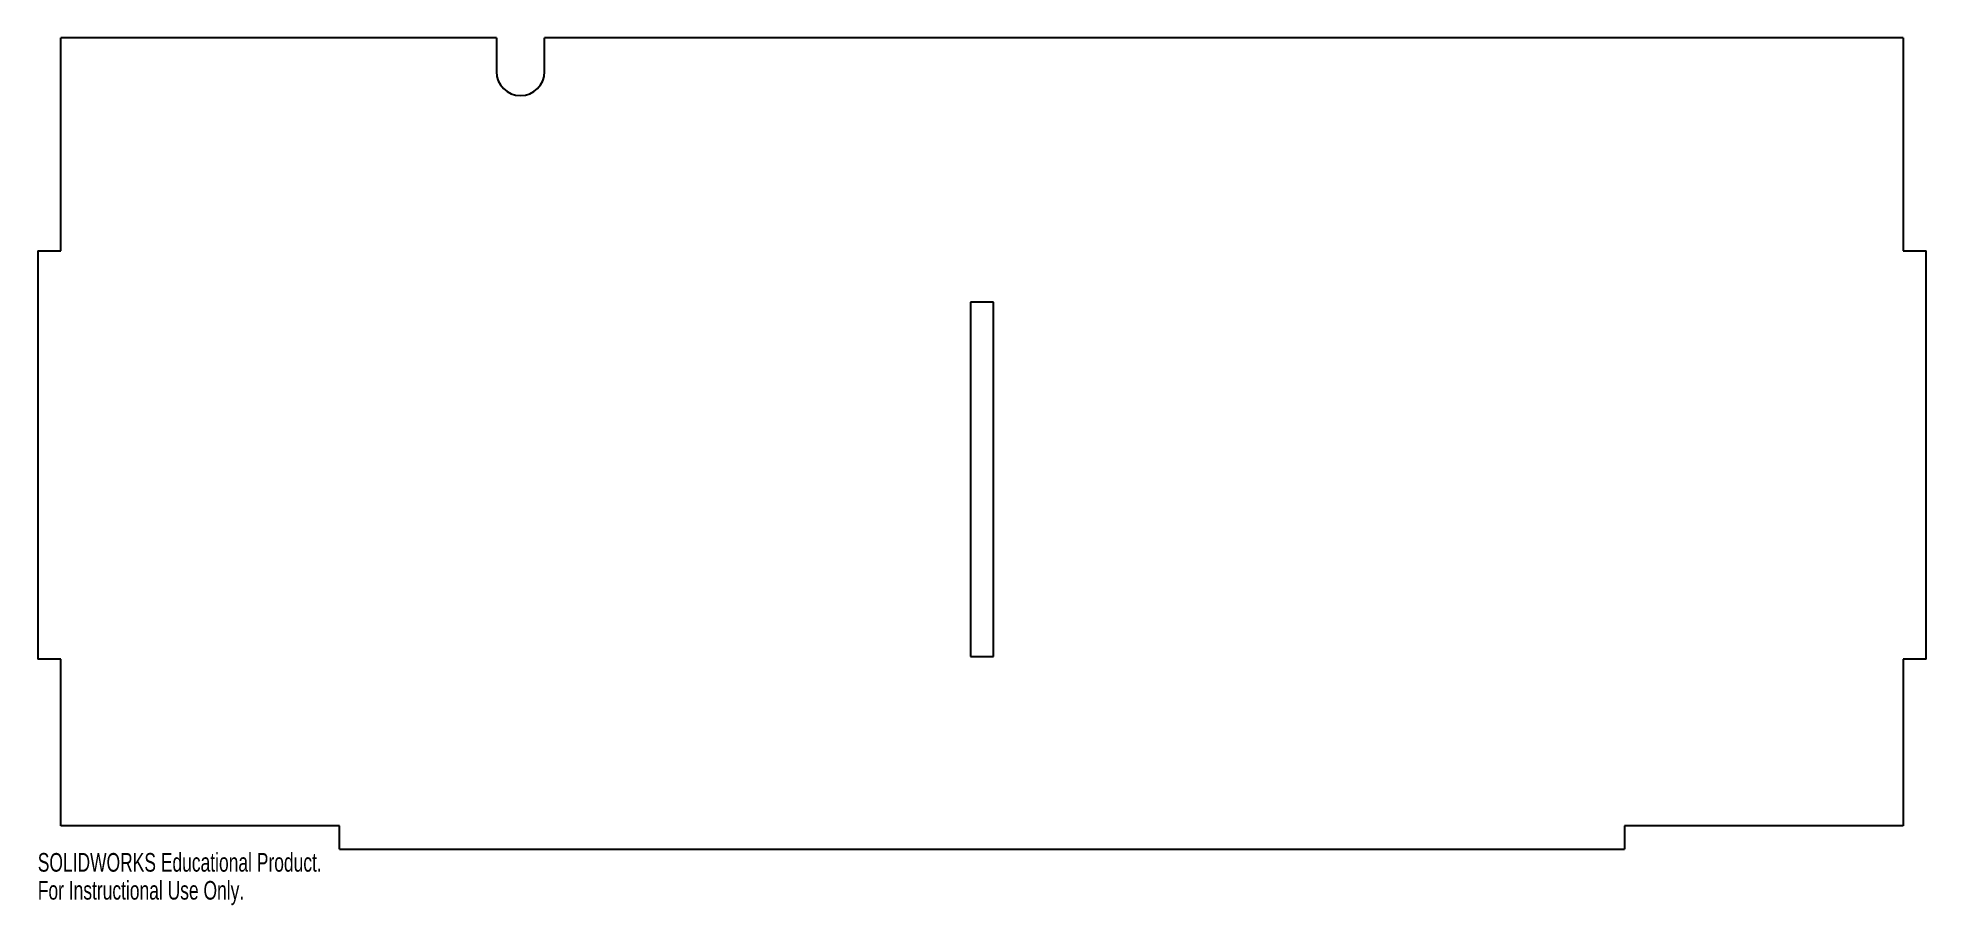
# Model space of a CAD drawing. Header units: millimetres. Extents: x 0 to 490, y -15 to 210.
import ezdxf

# ---------------------------------------------------------------- set-up
doc = ezdxf.new("R2010")
doc.units = ezdxf.units.MM
doc.styles.add('SLDTEXTSTYLE0', font='TXT', dxfattribs={"width": 0.7})

msp = doc.modelspace()

# ---------------------------------------------------------------- linework, layer by layer
at = {"color": 7, "linetype": 'Continuous', "lineweight": 25}
for p, q in [((119, 210.49), (6, 210.49)), ((6, 155.24), (6, 210.49)), ((119, 210.49), (119, 201.74)), ((484, 210.49), (131.5, 210.49)), ((131.5, 201.74), (131.5, 210.49)), ((484, 210.49), (484, 155.24)), ((0, 155.24), (6, 155.24)), ((0, 155.24), (0, 49.25)), ((484, 155.24), (490, 155.24)), ((490, 49.25), (490, 155.24)), ((242, 141.92), (242, 50)), ((248, 141.92), (242, 141.92)), ((248, 50), (248, 141.92)), ((6, 49.25), (0, 49.25)), ((6, 6), (6, 49.25)), ((242, 50), (248, 50)), ((484, 49.25), (484, 6)), ((490, 49.25), (484, 49.25)), ((78.33, 6), (6, 6)), ((78.33, 0), (78.33, 6)), ((411.67, 6), (411.67, 0)), ((484, 6), (411.67, 6)), ((78.33, 0), (411.67, 0))]:
    msp.add_line(p, q, dxfattribs=at)
msp.add_arc((125.25, 201.74), 6.25, 180, 0, dxfattribs=at)

# ---------------------------------------------------------------- texts
at = {"color": 7, "linetype": 'Continuous', "char_height": 4.8336, "attachment_point": 1, "style": 'SLDTEXTSTYLE0'}
for s, insert in [('SOLIDWORKS Educational Product.', (0, -1.02)), ('For Instructional Use Only.', (0, -8.27))]:
    msp.add_mtext(s, dxfattribs=dict(at, insert=insert))

doc.saveas('drawing.dxf')
